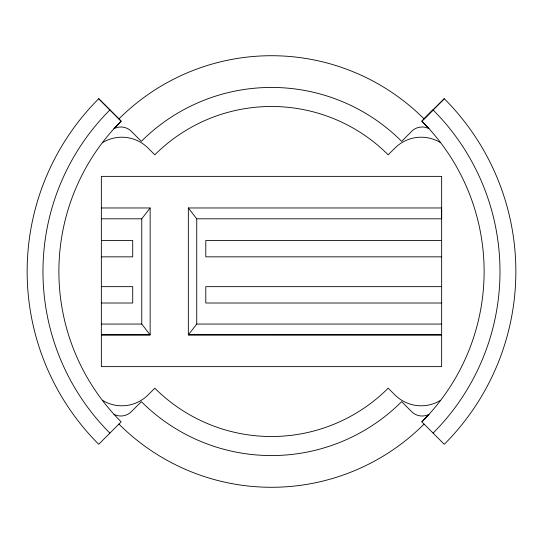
<?xml version="1.0" encoding="UTF-8"?>
<svg xmlns="http://www.w3.org/2000/svg" width="543" height="543" viewBox="0 0 543 543"><rect width="100%" height="100%" fill="white"/><g stroke="black" fill="none" stroke-linecap="round" stroke-linejoin="round"><path stroke-width="0.81" d="M150.146 207.969L150.146 334.902L101.351 334.902L150.146 334.882L141.757 324.056L141.757 218.802L150.146 207.969L101.351 207.969M196.742 218.802L196.742 324.056L188.346 334.882L441.635 334.902L188.346 334.882L188.346 207.969L441.635 207.969L441.635 218.802L196.742 218.802L188.346 207.969M421.843 421.843A212.618 212.618 0 0 0 421.843 121.157L444.283 98.717A244.35 244.35 0 0 1 444.283 444.283L421.843 421.843L429.038 414.282C423.52 417.336 416.148 416.257 411.743 411.743L401.65 401.65A184.057 184.057 0 0 1 141.35 401.65L131.257 411.743C126.852 416.257 119.48 417.336 113.962 414.282M444.283 98.717L421.843 121.157L429.038 128.718C423.52 125.664 416.148 126.743 411.743 131.257L401.65 141.35A184.057 184.057 0 0 0 141.35 141.35L131.257 131.257C126.852 126.743 119.48 125.664 113.962 128.718L121.157 121.157L98.717 98.717A244.35 244.35 0 0 0 98.717 444.283L121.157 421.843A212.618 212.618 0 0 1 121.157 121.157L98.717 98.717M101.351 218.802L141.757 218.802M101.351 240.481L132.709 240.481L132.709 256.846L101.351 256.846M441.635 240.481L205.79 240.481L205.79 256.846L441.635 256.846M101.351 286.65L132.709 286.65L132.709 303.014L101.351 303.014M441.635 286.65L205.79 286.65L205.79 303.014L441.635 303.014M101.351 324.069L141.757 324.056M196.742 324.056L441.635 324.069M440.706 400.239A37.134 37.134 0 0 1 394.917 394.917L388.184 388.184A165.018 165.018 0 0 1 154.816 388.184L148.083 394.917A37.134 37.134 0 0 1 102.294 400.239M440.706 142.761A37.134 37.134 0 0 0 394.917 148.083L388.184 154.816A165.018 165.018 0 0 0 154.816 154.816L148.083 148.083A37.134 37.134 0 0 0 102.294 142.761M424.083 424.083A215.788 215.788 0 0 1 118.917 424.083M118.917 118.917A215.788 215.788 0 0 1 424.083 118.917L432.995 109.869A228.515 228.515 0 0 1 433.083 433.083M109.869 433.083A228.515 228.515 0 0 1 109.964 109.869M441.649 176.373L101.351 176.373L101.351 366.627L441.649 366.627L441.649 176.373"/></g></svg>
